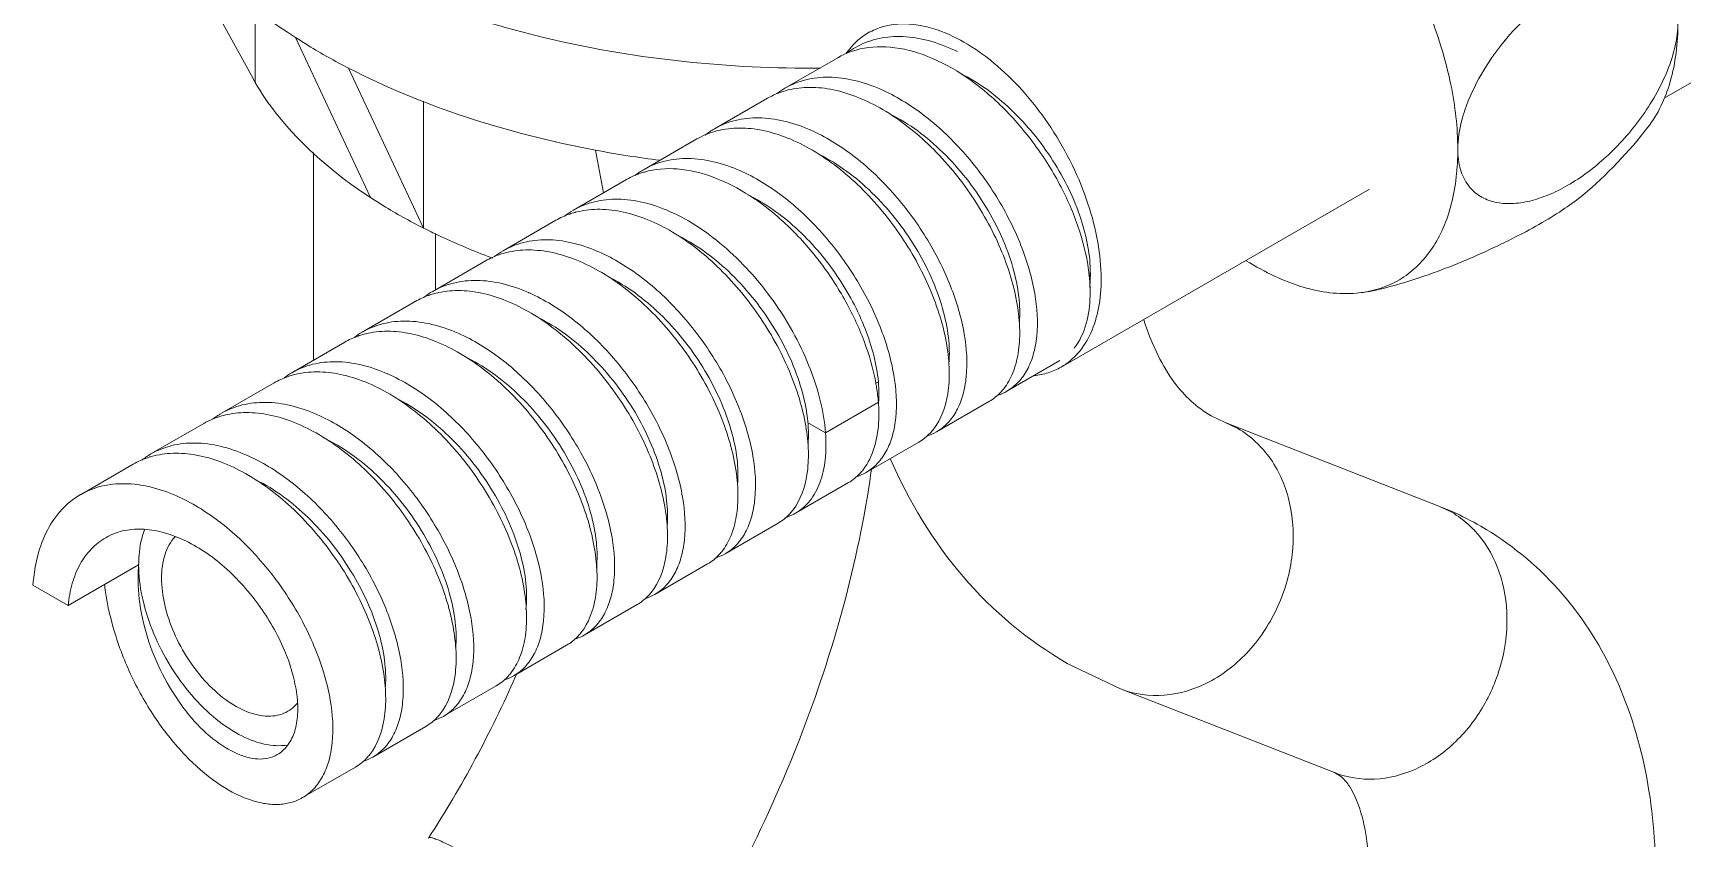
# Model space of a CAD drawing. Header units: millimetres. Extents: x 601 to 1195, y -1757 to -1337.
# Drawn here: x 1087.81 to 1120.91, y -1485.07 to -1468.89 of the extents above; entities that cross this region are included whole.
import ezdxf

# ---------------------------------------------------------------- set-up
doc = ezdxf.new("R2010")
doc.units = ezdxf.units.MM
doc.header["$LTSCALE"] = 0.1
doc.layers.get('0').update_dxf_attribs({"lineweight": 13})

msp = doc.modelspace()

# ---------------------------------------------------------------- linework, layer by layer
at = {"color": 7, "linetype": 'Continuous'}
for p, q in [((1090.214, -1466.128), (1092.193, -1469.751)), ((1126.496, -1466.774), (1120.553, -1470.205)), ((1092.269, -1469.891), (1092.269, -1468.409)), ((1094.584, -1472.2), (1093.081, -1468.988)), ((1104.142, -1469.293), (1104.274, -1469.132)), ((1103.964, -1469.39), (1102.904, -1470.003)), ((1092.193, -1469.751), (1092.269, -1469.891)), ((1094.142, -1469.599), (1095.646, -1472.812)), ((1095.646, -1472.812), (1095.646, -1470.264)), ((1102.552, -1470.206), (1101.491, -1470.818)), ((1101.137, -1471.023), (1100.076, -1471.635)), ((1103.407, -1470.84), (1103.412, -1470.842)), ((1093.443, -1471.297), (1093.443, -1475.465)), ((1099.264, -1472.104), (1099.102, -1471.248)), ((1099.723, -1471.839), (1098.662, -1472.451)), ((1114.636, -1472.033), (1108.449, -1475.605)), ((1098.307, -1472.656), (1097.247, -1473.269)), ((1095.892, -1472.921), (1095.892, -1474.05)), ((1096.895, -1473.472), (1095.834, -1474.084)), ((1109.026, -1474.006), (1109.04, -1473.709)), ((1097.753, -1474.107), (1097.759, -1474.11)), ((1114.474, -1474.11), (1114.378, -1474.121)), ((1114.474, -1474.11), (1114.482, -1474.109)), ((1114.482, -1474.109), (1114.474, -1474.11)), ((1095.479, -1474.289), (1094.419, -1474.901)), ((1094.066, -1475.105), (1093.005, -1475.718)), ((1107.361, -1476.089), (1108.422, -1475.476)), ((1092.651, -1475.922), (1091.59, -1476.534)), ((1104.779, -1475.903), (1104.722, -1475.937)), ((1104.779, -1476.311), (1103.719, -1476.924)), ((1105.948, -1476.905), (1107.008, -1476.293)), ((1091.238, -1476.738), (1090.177, -1477.35)), ((1103.719, -1476.924), (1103.358, -1476.716)), ((1111.458, -1476.583), (1111.739, -1476.717)), ((1111.739, -1476.717), (1116.031, -1478.397)), ((1111.739, -1476.717), (1111.998, -1476.841)), ((1092.095, -1477.372), (1092.1, -1477.375)), ((1104.532, -1477.722), (1105.593, -1477.11)), ((1089.822, -1477.555), (1088.761, -1478.168)), ((1103.119, -1478.538), (1104.18, -1477.926)), ((1116.031, -1478.397), (1116.29, -1478.522)), ((1101.705, -1479.355), (1102.765, -1478.742)), ((1089.93, -1479.577), (1088.516, -1480.394)), ((1100.29, -1480.171), (1101.351, -1479.559)), ((1088.516, -1480.394), (1087.809, -1479.986)), ((1098.876, -1480.988), (1099.936, -1480.376)), ((1097.461, -1481.805), (1098.522, -1481.192)), ((1108.573, -1481.557), (1109.643, -1482.071)), ((1096.048, -1482.62), (1097.109, -1482.008)), ((1097.514, -1481.779), (1097.497, -1481.819)), ((1109.643, -1482.071), (1113.934, -1483.751)), ((1094.633, -1483.438), (1095.694, -1482.825)), ((1093.219, -1484.254), (1094.28, -1483.641)), ((1113.934, -1483.751), (1113.993, -1483.779)), ((1113.994, -1483.779), (1114.085, -1483.845))]:
    msp.add_line(p, q, dxfattribs=at)
for centre, radius, start, end in [((1105.419, -1470.198), 1.565, 144.7102, 145.4465), ((1105.109, -1470.552), 1.579, 120.0005, 126.8837), ((1104.785, -1472.526), 3.622, 64.0474, 66.2466), ((1103.348, -1471.59), 1.596, 105.7978, 119.9143), ((1103.691, -1471.366), 1.574, 120.0021, 127.0086), ((1113.36, -1465.505), 8.665, 309.9321, 322.4343), ((1101.935, -1472.41), 1.6, 105.8162, 119.9371), ((1102.283, -1472.19), 1.584, 120.0118, 128.2264), ((1103.215, -1449.352), 22.279, 259.3618, 262.729), ((1100.518, -1473.218), 1.592, 107.3593, 119.963), ((1100.868, -1473.005), 1.583, 120.0261, 127.8023), ((1100.531, -1473.258), 1.634, 105.9086, 107.3793), ((1099.457, -1473.828), 1.59, 120.0153, 127.7175), ((1099.129, -1474.116), 1.677, 104.8397, 105.4633), ((1102.117, -1459.75), 14.581, 249.1421, 249.6176), ((1098.034, -1474.63), 1.573, 120.0497, 127.4763), ((1097.789, -1476.435), 3.433, 66.2908, 67.0025), ((1106.786, -1473.699), 2.247, 354.7168, 358.9077), ((1106.625, -1473.695), 2.408, 358.8858, 359.6103), ((1096.622, -1475.449), 1.576, 119.9858, 127.2337), ((1096.345, -1477.321), 3.509, 65.9928, 66.2383), ((1095.209, -1476.271), 1.581, 120.0072, 127.0967), ((1093.794, -1477.084), 1.578, 119.9965, 126.7059), ((1093.515, -1478.956), 3.511, 66.2327, 66.4029), ((1106.869, -1475.235), 0.986, 288.5827, 299.933), ((1092.033, -1478.117), 1.592, 105.8145, 119.9404), ((1092.378, -1477.898), 1.575, 120.0186, 127.8601), ((1105.454, -1476.048), 0.989, 287.6929, 299.9426), ((1090.62, -1478.94), 1.598, 108.0311, 119.9497), ((1090.973, -1478.726), 1.589, 120.0237, 128.0628), ((1090.638, -1478.993), 1.654, 105.9001, 108.0588), ((1104.041, -1476.869), 0.984, 286.8219, 299.94), ((1084.03, -1474.785), 20.81, 351.8619, 352.0386), ((1113.745, -1484.236), 6.271, 65.9883, 68.6173), ((1113.764, -1484.192), 6.223, 60.0406, 65.9892), ((1115.228, -1480.31), 2.082, 43.0542, 43.51), ((1101.211, -1478.497), 0.99, 287.101, 299.956), ((1092.735, -1479.834), 2.816, 174.6985, 175.6801), ((1099.802, -1479.323), 0.979, 288.6323, 299.9327), ((1098.385, -1480.135), 0.984, 289.572, 299.9321), ((1076.549, -1472.636), 22.872, 327.0839, 336.3287), ((1096.973, -1480.958), 0.978, 289.0733, 299.9365), ((1095.554, -1481.762), 0.991, 288.2537, 299.9341), ((1094.142, -1482.585), 0.984, 287.3413, 299.9284)]:
    msp.add_arc(centre, radius, start, end, dxfattribs=at)
for points, knots in [([(1103.615, -1469.6), (1102.702, -1469.608), (1100.894, -1469.522), (1098.27, -1469.089), (1095.84, -1468.37), (1093.697, -1467.39), (1091.92, -1466.183), (1090.574, -1464.787), (1089.851, -1463.468), (1089.569, -1462.392), (1089.522, -1461.855), (1089.522, -1461.59)], [0, 0, 0, 0, 0.154897, 0.306101, 0.449897, 0.583226, 0.704101, 0.812136, 0.909168, 0.955016, 1, 1, 1, 1]), ([(1090.214, -1466.128), (1090.367, -1466.399), (1091.13, -1467.527), (1092.2, -1468.422), (1093.081, -1468.988)], [0, 0, 0, 0, 0.229221, 1, 1, 1, 1]), ([(1114.378, -1465.989), (1114.69, -1466.377), (1115.253, -1467.203), (1115.894, -1468.532), (1116.304, -1469.884), (1116.411, -1470.795), (1116.411, -1471.229)], [0, 0, 0, 0, 0.261228, 0.522456, 0.772027, 1, 1, 1, 1]), ([(1120.831, -1468.677), (1120.831, -1468.576), (1120.814, -1468.384), (1120.732, -1468.121), (1120.599, -1467.908), (1120.424, -1467.75), (1120.217, -1467.645), (1119.987, -1467.589), (1119.741, -1467.579), (1119.385, -1467.622), (1118.919, -1467.778), (1118.366, -1468.092), (1117.824, -1468.526), (1117.494, -1468.878), (1117.337, -1469.07)], [0, 0, 0, 0, 0.065154, 0.123266, 0.175824, 0.225226, 0.27394, 0.323911, 0.376397, 0.432099, 0.554035, 0.69036, 0.839786, 1, 1, 1, 1]), ([(1104.574, -1468.894), (1104.669, -1468.839), (1104.878, -1468.752), (1105.223, -1468.7), (1105.594, -1468.726), (1105.842, -1468.791), (1105.967, -1468.834)], [0, 0, 0, 0, 0.22905, 0.467444, 0.722782, 1, 1, 1, 1]), ([(1116.411, -1471.229), (1116.411, -1471.367), (1116.44, -1471.625), (1116.599, -1471.961), (1116.85, -1472.189), (1117.16, -1472.308), (1117.503, -1472.333), (1117.869, -1472.278), (1118.248, -1472.15), (1118.781, -1471.882), (1119.433, -1471.387), (1120.002, -1470.747), (1120.39, -1470.147), (1120.627, -1469.662), (1120.787, -1469.17), (1120.831, -1468.836), (1120.831, -1468.677)], [0, 0, 0, 0, 0.05878, 0.109134, 0.154759, 0.200014, 0.24792, 0.299955, 0.356637, 0.417991, 0.55345, 0.702746, 0.780428, 0.857839, 0.932185, 1, 1, 1, 1]), ([(1120.229, -1470.788), (1120.329, -1470.657), (1120.509, -1470.361), (1120.696, -1469.856), (1120.808, -1469.286), (1120.831, -1468.885), (1120.831, -1468.677)], [0, 0, 0, 0, 0.22232, 0.46155, 0.720478, 1, 1, 1, 1]), ([(1093.081, -1468.988), (1093.165, -1469.042), (1093.511, -1469.258), (1093.868, -1469.458), (1094.142, -1469.599)], [0, 0, 0, 0, 0.244948, 1, 1, 1, 1]), ([(1104.274, -1469.132), (1104.296, -1469.108), (1104.387, -1469.018), (1104.491, -1468.941), (1104.574, -1468.894)], [0, 0, 0, 0, 0.253414, 1, 1, 1, 1]), ([(1104.319, -1469.185), (1104.45, -1469.11), (1104.741, -1468.995), (1105.223, -1468.946), (1105.736, -1469.018), (1106.074, -1469.136), (1106.244, -1469.211)], [0, 0, 0, 0, 0.226498, 0.463921, 0.720353, 1, 1, 1, 1]), ([(1105.967, -1468.834), (1106.178, -1468.907), (1106.604, -1469.115), (1107.199, -1469.557), (1107.761, -1470.126), (1108.264, -1470.795), (1108.683, -1471.533), (1109.001, -1472.305), (1109.201, -1473.074), (1109.252, -1473.586), (1109.252, -1473.831)], [0, 0, 0, 0, 0.106058, 0.224192, 0.35207, 0.486148, 0.622219, 0.755876, 0.88295, 1, 1, 1, 1]), ([(1117.337, -1469.07), (1117.17, -1469.276), (1116.866, -1469.712), (1116.638, -1470.194), (1116.554, -1470.444)], [0, 0, 0, 0, 0.500875, 1, 1, 1, 1]), ([(1103.964, -1469.39), (1104.05, -1469.341), (1104.172, -1469.285), (1104.298, -1469.245), (1104.331, -1469.236)], [0, 0, 0, 0, 0.747648, 1, 1, 1, 1]), ([(1104.331, -1469.236), (1104.551, -1469.174), (1105.051, -1469.141), (1105.811, -1469.345), (1106.575, -1469.767), (1107.17, -1470.267), (1107.614, -1470.744), (1108.029, -1471.267), (1108.463, -1471.965), (1108.833, -1472.833), (1108.973, -1473.427), (1109.007, -1473.714)], [0, 0, 0, 0, 0.096857, 0.205777, 0.328444, 0.462525, 0.532425, 0.603201, 0.743955, 0.878232, 1, 1, 1, 1]), ([(1094.142, -1469.599), (1094.89, -1469.986), (1096.514, -1470.652), (1098.213, -1471.081), (1099.102, -1471.248)], [0, 0, 0, 0, 0.482077, 1, 1, 1, 1]), ([(1102.903, -1470.003), (1103.034, -1469.927), (1103.324, -1469.812), (1103.804, -1469.763), (1104.316, -1469.833), (1104.653, -1469.95), (1104.823, -1470.024)], [0, 0, 0, 0, 0.226648, 0.464113, 0.720536, 1, 1, 1, 1]), ([(1106.422, -1469.703), (1106.793, -1469.887), (1107.497, -1470.41), (1108.317, -1471.42), (1108.796, -1472.392), (1108.998, -1473.168), (1109.034, -1473.537), (1109.033, -1473.711)], [0, 0, 0, 0, 0.249882, 0.518788, 0.777926, 0.895053, 1, 1, 1, 1]), ([(1092.269, -1469.891), (1092.397, -1470.109), (1093.021, -1471.013), (1093.878, -1471.738), (1094.584, -1472.2)], [0, 0, 0, 0, 0.230093, 1, 1, 1, 1]), ([(1102.913, -1470.053), (1103.054, -1470.013), (1103.358, -1469.969), (1103.833, -1470.011), (1104.327, -1470.154), (1105.012, -1470.482), (1105.828, -1471.111), (1106.646, -1472.082), (1107.256, -1473.179), (1107.556, -1474.132), (1107.629, -1474.847), (1107.603, -1475.312), (1107.499, -1475.715), (1107.372, -1475.945), (1107.297, -1476.041)], [0, 0, 0, 0, 0.050638, 0.104862, 0.163641, 0.227188, 0.36651, 0.515581, 0.663199, 0.797754, 0.857289, 0.910691, 0.957965, 1, 1, 1, 1]), ([(1104.823, -1470.024), (1105.127, -1470.158), (1105.726, -1470.526), (1106.372, -1471.136), (1106.839, -1471.71), (1107.154, -1472.175), (1107.425, -1472.659), (1107.713, -1473.299), (1107.943, -1474.072), (1107.996, -1474.826), (1107.904, -1475.343), (1107.781, -1475.66), (1107.601, -1475.916), (1107.444, -1476.041), (1107.361, -1476.089)], [0, 0, 0, 0, 0.133454, 0.279151, 0.354444, 0.429894, 0.504366, 0.576754, 0.711032, 0.82628, 0.876003, 0.920727, 0.961482, 1, 1, 1, 1]), ([(1116.554, -1470.444), (1116.531, -1470.511), (1116.454, -1470.766), (1116.411, -1471.033), (1116.411, -1471.229)], [0, 0, 0, 0, 0.264983, 1, 1, 1, 1]), ([(1101.491, -1470.818), (1101.621, -1470.743), (1101.911, -1470.628), (1102.39, -1470.579), (1102.9, -1470.649), (1103.237, -1470.766), (1103.407, -1470.84)], [0, 0, 0, 0, 0.226659, 0.464172, 0.720574, 1, 1, 1, 1]), ([(1101.499, -1470.87), (1101.64, -1470.83), (1101.944, -1470.786), (1102.418, -1470.827), (1102.911, -1470.97), (1103.597, -1471.298), (1104.412, -1471.926), (1105.23, -1472.895), (1105.84, -1473.992), (1106.141, -1474.944), (1106.215, -1475.66), (1106.184, -1476.242), (1106.044, -1476.652), (1105.885, -1476.854)], [0, 0, 0, 0, 0.050658, 0.104907, 0.163701, 0.227276, 0.366634, 0.515752, 0.663456, 0.798141, 0.857768, 0.911246, 1, 1, 1, 1]), ([(1105.012, -1470.521), (1105.402, -1470.715), (1106.135, -1471.271), (1106.972, -1472.339), (1107.441, -1473.36), (1107.612, -1474.16), (1107.625, -1474.535), (1107.61, -1474.708)], [0, 0, 0, 0, 0.2533, 0.525286, 0.783879, 0.8987, 1, 1, 1, 1]), ([(1103.412, -1470.842), (1103.716, -1470.975), (1104.314, -1471.345), (1105.096, -1472.084), (1105.757, -1472.975), (1106.246, -1473.938), (1106.529, -1474.889), (1106.581, -1475.643), (1106.49, -1476.16), (1106.366, -1476.476), (1106.188, -1476.732), (1106.031, -1476.857), (1105.948, -1476.905)], [0, 0, 0, 0, 0.133538, 0.279281, 0.429914, 0.576664, 0.710958, 0.82622, 0.875966, 0.920697, 0.961472, 1, 1, 1, 1]), ([(1100.076, -1471.635), (1100.206, -1471.56), (1100.497, -1471.444), (1100.978, -1471.396), (1101.49, -1471.466), (1101.828, -1471.584), (1101.998, -1471.659)], [0, 0, 0, 0, 0.226567, 0.464027, 0.720466, 1, 1, 1, 1]), ([(1103.589, -1471.334), (1103.981, -1471.527), (1104.718, -1472.084), (1105.56, -1473.157), (1106.03, -1474.182), (1106.199, -1474.986), (1106.211, -1475.361), (1106.195, -1475.535)], [0, 0, 0, 0, 0.253311, 0.52549, 0.784164, 0.898893, 1, 1, 1, 1]), ([(1116.411, -1471.229), (1116.411, -1471.6), (1116.357, -1472.143), (1116.136, -1472.803), (1115.913, -1473.219), (1115.631, -1473.566), (1115.293, -1473.836), (1114.905, -1474.024), (1114.625, -1474.09), (1114.482, -1474.109)], [0, 0, 0, 0, 0.292871, 0.424457, 0.547167, 0.662993, 0.774779, 0.885935, 1, 1, 1, 1]), ([(1100.083, -1471.687), (1100.295, -1471.626), (1100.773, -1471.59), (1101.503, -1471.771), (1102.241, -1472.157), (1102.947, -1472.721), (1103.583, -1473.424), (1104.113, -1474.22), (1104.508, -1475.056), (1104.675, -1475.634), (1104.727, -1475.917)], [0, 0, 0, 0, 0.0964, 0.204233, 0.325302, 0.457777, 0.597331, 0.738276, 0.874441, 1, 1, 1, 1]), ([(1101.998, -1471.659), (1102.303, -1471.792), (1102.901, -1472.162), (1103.546, -1472.772), (1104.012, -1473.346), (1104.328, -1473.811), (1104.598, -1474.295), (1104.885, -1474.934), (1105.115, -1475.707), (1105.167, -1476.461), (1105.075, -1476.977), (1104.952, -1477.294), (1104.772, -1477.549), (1104.615, -1477.674), (1104.532, -1477.722)], [0, 0, 0, 0, 0.133528, 0.279264, 0.354565, 0.430018, 0.50449, 0.576865, 0.711106, 0.826321, 0.876017, 0.920739, 0.961479, 1, 1, 1, 1]), ([(1094.584, -1472.2), (1094.668, -1472.255), (1095.013, -1472.474), (1095.37, -1472.672), (1095.646, -1472.812)], [0, 0, 0, 0, 0.244037, 1, 1, 1, 1]), ([(1098.662, -1472.451), (1098.793, -1472.376), (1099.084, -1472.26), (1099.566, -1472.213), (1100.08, -1472.284), (1100.418, -1472.402), (1100.588, -1472.477)], [0, 0, 0, 0, 0.226478, 0.463928, 0.72036, 1, 1, 1, 1]), ([(1098.7, -1472.495), (1098.841, -1472.458), (1099.144, -1472.418), (1099.617, -1472.466), (1100.107, -1472.613), (1100.787, -1472.943), (1101.595, -1473.571), (1102.406, -1474.535), (1102.921, -1475.462), (1103.2, -1476.225), (1103.332, -1476.77), (1103.386, -1477.282), (1103.358, -1477.862), (1103.221, -1478.272), (1103.066, -1478.475)], [0, 0, 0, 0, 0.05074, 0.105129, 0.164039, 0.227692, 0.367004, 0.515855, 0.663225, 0.732827, 0.797924, 0.85752, 0.911051, 1, 1, 1, 1]), ([(1102.162, -1472.144), (1102.511, -1472.314), (1103.177, -1472.794), (1103.974, -1473.727), (1104.543, -1474.784), (1104.747, -1475.542), (1104.779, -1475.903)], [0, 0, 0, 0, 0.245657, 0.510834, 0.770736, 1, 1, 1, 1]), ([(1118.922, -1472.15), (1118.808, -1472.245), (1118.542, -1472.438), (1118.089, -1472.717), (1117.558, -1473.004), (1116.965, -1473.29), (1116.331, -1473.562), (1115.683, -1473.804), (1115.15, -1473.969), (1114.752, -1474.065), (1114.568, -1474.098), (1114.482, -1474.109)], [0, 0, 0, 0, 0.091434, 0.201282, 0.325891, 0.461703, 0.604626, 0.748944, 0.885462, 0.946523, 1, 1, 1, 1]), ([(1098.307, -1472.656), (1098.395, -1472.606), (1098.52, -1472.549), (1098.649, -1472.509), (1098.682, -1472.5)], [0, 0, 0, 0, 0.74752, 1, 1, 1, 1]), ([(1100.588, -1472.477), (1101.004, -1472.66), (1101.804, -1473.21), (1102.761, -1474.309), (1103.445, -1475.575), (1103.685, -1476.489), (1103.719, -1476.924)], [0, 0, 0, 0, 0.241405, 0.506237, 0.768255, 1, 1, 1, 1]), ([(1095.646, -1472.812), (1095.748, -1472.863), (1096.166, -1473.068), (1096.596, -1473.25), (1096.925, -1473.376)], [0, 0, 0, 0, 0.244407, 1, 1, 1, 1]), ([(1097.246, -1473.269), (1097.374, -1473.195), (1097.659, -1473.081), (1098.13, -1473.029), (1098.632, -1473.093), (1098.964, -1473.204), (1099.131, -1473.275)], [0, 0, 0, 0, 0.227216, 0.464939, 0.721183, 1, 1, 1, 1]), ([(1100.773, -1472.972), (1101.161, -1473.166), (1101.893, -1473.721), (1102.729, -1474.787), (1103.197, -1475.806), (1103.369, -1476.605), (1103.383, -1476.979), (1103.368, -1477.152)], [0, 0, 0, 0, 0.253273, 0.525161, 0.783727, 0.898599, 1, 1, 1, 1]), ([(1096.895, -1473.472), (1096.982, -1473.422), (1097.105, -1473.366), (1097.233, -1473.326), (1097.265, -1473.317)], [0, 0, 0, 0, 0.747559, 1, 1, 1, 1]), ([(1097.265, -1473.317), (1097.406, -1473.278), (1097.711, -1473.235), (1098.187, -1473.279), (1098.681, -1473.424), (1099.367, -1473.755), (1100.182, -1474.387), (1100.998, -1475.361), (1101.606, -1476.459), (1101.902, -1477.412), (1101.973, -1478.126), (1101.944, -1478.59), (1101.839, -1478.991), (1101.71, -1479.219), (1101.634, -1479.314)], [0, 0, 0, 0, 0.050713, 0.105053, 0.163955, 0.227639, 0.367173, 0.516342, 0.663916, 0.79828, 0.857694, 0.910935, 0.958081, 1, 1, 1, 1]), ([(1099.17, -1473.292), (1099.474, -1473.425), (1100.073, -1473.795), (1100.854, -1474.534), (1101.407, -1475.28), (1101.77, -1475.927), (1102.056, -1476.566), (1102.286, -1477.339), (1102.339, -1478.093), (1102.247, -1478.609), (1102.124, -1478.926), (1101.945, -1479.181), (1101.788, -1479.307), (1101.705, -1479.355)], [0, 0, 0, 0, 0.133542, 0.279284, 0.429893, 0.504373, 0.57675, 0.711021, 0.826266, 0.875982, 0.920715, 0.961476, 1, 1, 1, 1]), ([(1109.007, -1473.714), (1109.025, -1473.866), (1109.056, -1474.381), (1108.937, -1474.939), (1108.709, -1475.227)], [0, 0, 0, 0, 0.29467, 1, 1, 1, 1]), ([(1114.378, -1474.121), (1114.022, -1474.153), (1113.449, -1474.072), (1112.722, -1473.789), (1112.351, -1473.585), (1112.166, -1473.468)], [0, 0, 0, 0, 0.459269, 0.719243, 1, 1, 1, 1]), ([(1095.834, -1474.084), (1095.964, -1474.009), (1096.255, -1473.894), (1096.734, -1473.845), (1097.246, -1473.916), (1097.583, -1474.033), (1097.753, -1474.107)], [0, 0, 0, 0, 0.22662, 0.464095, 0.720533, 1, 1, 1, 1]), ([(1095.85, -1474.134), (1095.991, -1474.094), (1096.296, -1474.052), (1096.771, -1474.095), (1097.265, -1474.24), (1097.951, -1474.571), (1098.766, -1475.203), (1099.583, -1476.176), (1100.191, -1477.274), (1100.488, -1478.227), (1100.558, -1478.942), (1100.525, -1479.522), (1100.38, -1479.931), (1100.22, -1480.13)], [0, 0, 0, 0, 0.05074, 0.105106, 0.16403, 0.227749, 0.367362, 0.51663, 0.664315, 0.798803, 0.858267, 0.911571, 1, 1, 1, 1]), ([(1097.773, -1474.116), (1098.077, -1474.251), (1098.673, -1474.623), (1099.315, -1475.234), (1099.779, -1475.808), (1100.092, -1476.272), (1100.361, -1476.755), (1100.646, -1477.393), (1100.873, -1478.163), (1100.924, -1478.914), (1100.832, -1479.429), (1100.709, -1479.744), (1100.529, -1479.998), (1100.373, -1480.124), (1100.29, -1480.172)], [0, 0, 0, 0, 0.133806, 0.279675, 0.354995, 0.430432, 0.50486, 0.577189, 0.71129, 0.826374, 0.876053, 0.92074, 0.96148, 1, 1, 1, 1]), ([(1099.414, -1473.817), (1099.796, -1474.017), (1100.513, -1474.574), (1101.331, -1475.633), (1101.788, -1476.64), (1101.955, -1477.427), (1101.968, -1477.796), (1101.954, -1477.967)], [0, 0, 0, 0, 0.254488, 0.526277, 0.784141, 0.898721, 1, 1, 1, 1]), ([(1109.252, -1473.831), (1109.252, -1474.028), (1109.222, -1474.401), (1109.071, -1474.914), (1108.816, -1475.33), (1108.577, -1475.531), (1108.449, -1475.605)], [0, 0, 0, 0, 0.289806, 0.549045, 0.782227, 1, 1, 1, 1]), ([(1095.479, -1474.289), (1095.566, -1474.239), (1095.689, -1474.183), (1095.817, -1474.143), (1095.85, -1474.134)], [0, 0, 0, 0, 0.747607, 1, 1, 1, 1]), ([(1094.419, -1474.901), (1094.549, -1474.826), (1094.84, -1474.71), (1095.322, -1474.662), (1095.835, -1474.733), (1096.174, -1474.851), (1096.344, -1474.926)], [0, 0, 0, 0, 0.226534, 0.463973, 0.720406, 1, 1, 1, 1]), ([(1098.016, -1474.642), (1098.397, -1474.844), (1099.112, -1475.404), (1099.926, -1476.465), (1100.379, -1477.472), (1100.543, -1478.258), (1100.554, -1478.625), (1100.539, -1478.795)], [0, 0, 0, 0, 0.255093, 0.527074, 0.784682, 0.899012, 1, 1, 1, 1]), ([(1110.109, -1474.653), (1110.186, -1474.9), (1110.358, -1475.341), (1110.764, -1476.033), (1111.171, -1476.419), (1111.458, -1476.582)], [0, 0, 0, 0, 0.322976, 0.587726, 1, 1, 1, 1]), ([(1094.066, -1475.105), (1094.151, -1475.056), (1094.273, -1475), (1094.399, -1474.961), (1094.431, -1474.952)], [0, 0, 0, 0, 0.747641, 1, 1, 1, 1]), ([(1094.431, -1474.952), (1094.572, -1474.912), (1094.877, -1474.868), (1095.352, -1474.911), (1095.846, -1475.055), (1096.532, -1475.384), (1097.348, -1476.015), (1098.166, -1476.988), (1098.775, -1478.086), (1099.072, -1479.039), (1099.144, -1479.755), (1099.111, -1480.336), (1098.967, -1480.745), (1098.807, -1480.945)], [0, 0, 0, 0, 0.05071, 0.105035, 0.16391, 0.227585, 0.367131, 0.516379, 0.664094, 0.798648, 0.858167, 0.911503, 1, 1, 1, 1]), ([(1096.344, -1474.926), (1096.648, -1475.06), (1097.246, -1475.429), (1097.891, -1476.04), (1098.357, -1476.613), (1098.672, -1477.078), (1098.942, -1477.562), (1099.229, -1478.201), (1099.458, -1478.974), (1099.51, -1479.727), (1099.418, -1480.243), (1099.295, -1480.559), (1099.116, -1480.815), (1098.959, -1480.94), (1098.876, -1480.988)], [0, 0, 0, 0, 0.133558, 0.27931, 0.354615, 0.430063, 0.504524, 0.576894, 0.711123, 0.826321, 0.876022, 0.920733, 0.961483, 1, 1, 1, 1]), ([(1096.53, -1475.422), (1096.924, -1475.618), (1097.663, -1476.182), (1098.503, -1477.262), (1098.969, -1478.294), (1099.132, -1479.099), (1099.14, -1479.474), (1099.121, -1479.646)], [0, 0, 0, 0, 0.254173, 0.526877, 0.78529, 0.89955, 1, 1, 1, 1]), ([(1092.651, -1475.922), (1092.736, -1475.873), (1092.857, -1475.817), (1092.983, -1475.778), (1093.015, -1475.769)], [0, 0, 0, 0, 0.747663, 1, 1, 1, 1]), ([(1093.005, -1475.717), (1093.135, -1475.643), (1093.425, -1475.527), (1093.904, -1475.478), (1094.414, -1475.548), (1094.751, -1475.664), (1094.921, -1475.738)], [0, 0, 0, 0, 0.226684, 0.464188, 0.720588, 1, 1, 1, 1]), ([(1093.015, -1475.769), (1093.156, -1475.729), (1093.46, -1475.685), (1093.936, -1475.727), (1094.429, -1475.87), (1095.115, -1476.199), (1095.931, -1476.829), (1096.749, -1477.8), (1097.358, -1478.898), (1097.657, -1479.851), (1097.73, -1480.566), (1097.703, -1481.031), (1097.599, -1481.433), (1097.471, -1481.663), (1097.396, -1481.758)], [0, 0, 0, 0, 0.050647, 0.104902, 0.1637, 0.227286, 0.366656, 0.515751, 0.663367, 0.797884, 0.857386, 0.910755, 0.95799, 1, 1, 1, 1]), ([(1094.93, -1475.743), (1095.235, -1475.877), (1095.833, -1476.246), (1096.478, -1476.857), (1096.943, -1477.431), (1097.258, -1477.896), (1097.528, -1478.379), (1097.815, -1479.018), (1098.044, -1479.791), (1098.096, -1480.544), (1098.004, -1481.06), (1097.881, -1481.376), (1097.701, -1481.632), (1097.544, -1481.757), (1097.461, -1481.805)], [0, 0, 0, 0, 0.133575, 0.27934, 0.354646, 0.430099, 0.504556, 0.576927, 0.71114, 0.826329, 0.876027, 0.920738, 0.961479, 1, 1, 1, 1]), ([(1108.449, -1475.605), (1108.368, -1475.652), (1108.19, -1475.73), (1108.001, -1475.768), (1107.904, -1475.778)], [0, 0, 0, 0, 0.492442, 1, 1, 1, 1]), ([(1104.727, -1475.917), (1104.733, -1475.95), (1104.756, -1476.081), (1104.772, -1476.213), (1104.779, -1476.311)], [0, 0, 0, 0, 0.256772, 1, 1, 1, 1]), ([(1104.779, -1475.903), (1104.782, -1475.939), (1104.792, -1476.076), (1104.792, -1476.213), (1104.784, -1476.314)], [0, 0, 0, 0, 0.260323, 1, 1, 1, 1]), ([(1107.297, -1476.041), (1107.276, -1476.066), (1107.193, -1476.164), (1107.091, -1476.245), (1107.008, -1476.293)], [0, 0, 0, 0, 0.256254, 1, 1, 1, 1]), ([(1091.59, -1476.534), (1091.72, -1476.459), (1092.01, -1476.344), (1092.49, -1476.295), (1093.001, -1476.365), (1093.339, -1476.482), (1093.508, -1476.556)], [0, 0, 0, 0, 0.226654, 0.464122, 0.720547, 1, 1, 1, 1]), ([(1095.077, -1476.219), (1095.477, -1476.412), (1096.229, -1476.977), (1097.083, -1478.067), (1097.556, -1479.111), (1097.72, -1479.926), (1097.725, -1480.305), (1097.705, -1480.479)], [0, 0, 0, 0, 0.253605, 0.52665, 0.785519, 0.899778, 1, 1, 1, 1]), ([(1104.779, -1476.311), (1104.79, -1476.447), (1104.799, -1476.912), (1104.677, -1477.405), (1104.474, -1477.667)], [0, 0, 0, 0, 0.290959, 1, 1, 1, 1]), ([(1091.599, -1476.586), (1091.74, -1476.545), (1092.044, -1476.501), (1092.519, -1476.543), (1093.012, -1476.686), (1093.697, -1477.013), (1094.513, -1477.642), (1095.332, -1478.612), (1095.942, -1479.709), (1096.242, -1480.661), (1096.315, -1481.377), (1096.284, -1481.96), (1096.143, -1482.37), (1095.984, -1482.571)], [0, 0, 0, 0, 0.050666, 0.104913, 0.163722, 0.227299, 0.366691, 0.515846, 0.663563, 0.798237, 0.857844, 0.911299, 1, 1, 1, 1]), ([(1093.508, -1476.556), (1093.813, -1476.689), (1094.412, -1477.058), (1095.195, -1477.797), (1095.856, -1478.687), (1096.346, -1479.651), (1096.629, -1480.603), (1096.682, -1481.357), (1096.591, -1481.874), (1096.467, -1482.191), (1096.288, -1482.447), (1096.131, -1482.573), (1096.048, -1482.621)], [0, 0, 0, 0, 0.133477, 0.27919, 0.429817, 0.576584, 0.710911, 0.826202, 0.875958, 0.920694, 0.961474, 1, 1, 1, 1]), ([(1093.626, -1477.018), (1094.026, -1477.205), (1094.781, -1477.76), (1095.644, -1478.842), (1096.127, -1479.884), (1096.3, -1480.701), (1096.312, -1481.083), (1096.295, -1481.259)], [0, 0, 0, 0, 0.251999, 0.524399, 0.783885, 0.898879, 1, 1, 1, 1]), ([(1103.719, -1476.924), (1103.732, -1477.104), (1103.732, -1477.445), (1103.632, -1477.915), (1103.432, -1478.295), (1103.229, -1478.475), (1103.119, -1478.538)], [0, 0, 0, 0, 0.29985, 0.561844, 0.790888, 1, 1, 1, 1]), ([(1105.885, -1476.854), (1105.865, -1476.88), (1105.78, -1476.979), (1105.677, -1477.062), (1105.593, -1477.11)], [0, 0, 0, 0, 0.256295, 1, 1, 1, 1]), ([(1111.998, -1476.841), (1112.257, -1476.991), (1112.724, -1477.436), (1113.099, -1478.35), (1113.14, -1479.392), (1112.851, -1480.428), (1112.271, -1481.327), (1111.471, -1481.97), (1110.545, -1482.264), (1109.917, -1482.178), (1109.643, -1482.071)], [0, 0, 0, 0, 0.114001, 0.23631, 0.367682, 0.504208, 0.639685, 0.768357, 0.887624, 1, 1, 1, 1]), ([(1090.177, -1477.35), (1090.307, -1477.275), (1090.597, -1477.16), (1091.077, -1477.111), (1091.588, -1477.181), (1091.925, -1477.298), (1092.095, -1477.372)], [0, 0, 0, 0, 0.226619, 0.464127, 0.720527, 1, 1, 1, 1]), ([(1090.185, -1477.402), (1090.326, -1477.362), (1090.629, -1477.318), (1091.104, -1477.359), (1091.597, -1477.502), (1092.282, -1477.829), (1093.097, -1478.457), (1093.916, -1479.426), (1094.526, -1480.522), (1094.827, -1481.474), (1094.901, -1482.19), (1094.871, -1482.772), (1094.73, -1483.183), (1094.572, -1483.385)], [0, 0, 0, 0, 0.050646, 0.104893, 0.163667, 0.227235, 0.366568, 0.515671, 0.663373, 0.798078, 0.857716, 0.911215, 1, 1, 1, 1]), ([(1092.1, -1477.375), (1092.405, -1477.509), (1093.003, -1477.878), (1093.648, -1478.489), (1094.114, -1479.062), (1094.429, -1479.527), (1094.699, -1480.011), (1094.986, -1480.65), (1095.216, -1481.423), (1095.268, -1482.177), (1095.176, -1482.693), (1095.052, -1483.009), (1094.873, -1483.264), (1094.716, -1483.39), (1094.633, -1483.438)], [0, 0, 0, 0, 0.133553, 0.279296, 0.354604, 0.430049, 0.504515, 0.57689, 0.711122, 0.826322, 0.876024, 0.920737, 0.961479, 1, 1, 1, 1]), ([(1104.631, -1477.73), (1104.371, -1479.547), (1103.355, -1483.205), (1101.623, -1486.572), (1100.578, -1488.188)], [0, 0, 0, 0, 0.488192, 1, 1, 1, 1]), ([(1104.474, -1477.667), (1104.453, -1477.693), (1104.368, -1477.793), (1104.264, -1477.877), (1104.18, -1477.926)], [0, 0, 0, 0, 0.256498, 1, 1, 1, 1]), ([(1105.018, -1477.443), (1105.386, -1478.294), (1106.348, -1479.894), (1107.786, -1481.103), (1108.573, -1481.557)], [0, 0, 0, 0, 0.504881, 1, 1, 1, 1]), ([(1088.761, -1478.167), (1088.892, -1478.092), (1089.183, -1477.976), (1089.665, -1477.928), (1090.179, -1477.999), (1090.518, -1478.117), (1090.688, -1478.192)], [0, 0, 0, 0, 0.226539, 0.463948, 0.720435, 1, 1, 1, 1]), ([(1092.285, -1477.87), (1092.671, -1478.062), (1093.398, -1478.612), (1094.232, -1479.668), (1094.702, -1480.679), (1094.88, -1481.475), (1094.897, -1481.848), (1094.885, -1482.022)], [0, 0, 0, 0, 0.252642, 0.524004, 0.782694, 0.897977, 1, 1, 1, 1]), ([(1087.809, -1479.986), (1087.823, -1479.786), (1087.881, -1479.405), (1088.072, -1478.883), (1088.364, -1478.457), (1088.623, -1478.247), (1088.761, -1478.167)], [0, 0, 0, 0, 0.281753, 0.538967, 0.775506, 1, 1, 1, 1]), ([(1090.688, -1478.192), (1090.992, -1478.326), (1091.59, -1478.696), (1092.235, -1479.306), (1092.7, -1479.88), (1093.015, -1480.345), (1093.285, -1480.828), (1093.572, -1481.467), (1093.801, -1482.24), (1093.854, -1482.993), (1093.761, -1483.509), (1093.638, -1483.825), (1093.459, -1484.081), (1093.302, -1484.206), (1093.219, -1484.254)], [0, 0, 0, 0, 0.133576, 0.279335, 0.354629, 0.430074, 0.504535, 0.576892, 0.711113, 0.826315, 0.876013, 0.920732, 0.961481, 1, 1, 1, 1]), ([(1103.066, -1478.475), (1103.045, -1478.503), (1102.959, -1478.606), (1102.852, -1478.692), (1102.765, -1478.742)], [0, 0, 0, 0, 0.256775, 1, 1, 1, 1]), ([(1103.119, -1478.538), (1103.069, -1478.567), (1102.997, -1478.601), (1102.922, -1478.625), (1102.903, -1478.63)], [0, 0, 0, 0, 0.747566, 1, 1, 1, 1]), ([(1116.29, -1478.522), (1116.413, -1478.593), (1116.568, -1478.708), (1116.705, -1478.842), (1116.738, -1478.877)], [0, 0, 0, 0, 0.746672, 1, 1, 1, 1]), ([(1088.518, -1480.395), (1088.531, -1480.245), (1088.58, -1479.959), (1088.734, -1479.568), (1088.964, -1479.251), (1089.163, -1479.093), (1089.268, -1479.032)], [0, 0, 0, 0, 0.279693, 0.536251, 0.773466, 1, 1, 1, 1]), ([(1089.268, -1479.032), (1089.374, -1478.972), (1089.609, -1478.878), (1089.999, -1478.844), (1090.413, -1478.91), (1090.837, -1479.066), (1091.26, -1479.304), (1091.665, -1479.619), (1092.041, -1479.996), (1092.484, -1480.552), (1092.827, -1481.162), (1093.037, -1481.788), (1093.121, -1482.22), (1093.133, -1482.612), (1093.069, -1482.949), (1092.931, -1483.218), (1092.79, -1483.345), (1092.714, -1483.389)], [0, 0, 0, 0, 0.052474, 0.107583, 0.16718, 0.23192, 0.301732, 0.375912, 0.452952, 0.531039, 0.682361, 0.751964, 0.815463, 0.871692, 0.920145, 0.962015, 1, 1, 1, 1]), ([(1089.93, -1479.577), (1089.93, -1479.512), (1089.939, -1479.27), (1089.987, -1479.028), (1090.053, -1478.863)], [0, 0, 0, 0, 0.269372, 1, 1, 1, 1]), ([(1090.66, -1479.013), (1090.567, -1479.111), (1090.424, -1479.383), (1090.39, -1479.682), (1090.39, -1479.843)], [0, 0, 0, 0, 0.457182, 1, 1, 1, 1]), ([(1116.749, -1478.889), (1116.945, -1479.098), (1117.262, -1479.62), (1117.444, -1480.535), (1117.343, -1481.505), (1116.973, -1482.423), (1116.374, -1483.19), (1115.608, -1483.718), (1114.755, -1483.939), (1114.187, -1483.85), (1113.935, -1483.751)], [0, 0, 0, 0, 0.117724, 0.244041, 0.377279, 0.513003, 0.64587, 0.771585, 0.888737, 1, 1, 1, 1]), ([(1116.872, -1478.801), (1117.451, -1479.135), (1118.509, -1480.002), (1119.626, -1481.731), (1120.26, -1483.736), (1120.384, -1485.151), (1120.384, -1485.871)], [0, 0, 0, 0, 0.242841, 0.487555, 0.7382, 1, 1, 1, 1]), ([(1101.634, -1479.314), (1101.614, -1479.339), (1101.531, -1479.433), (1101.432, -1479.513), (1101.351, -1479.559)], [0, 0, 0, 0, 0.255957, 1, 1, 1, 1]), ([(1092.714, -1483.389), (1092.658, -1483.422), (1092.53, -1483.471), (1092.317, -1483.486), (1092.088, -1483.444), (1091.75, -1483.314), (1091.317, -1483.017), (1090.846, -1482.506), (1090.433, -1481.863), (1090.116, -1481.137), (1089.934, -1480.378), (1089.909, -1479.866), (1089.927, -1479.622)], [0, 0, 0, 0, 0.036847, 0.076066, 0.119479, 0.167949, 0.280707, 0.413522, 0.559947, 0.711868, 0.860912, 1, 1, 1, 1]), ([(1092.922, -1483.197), (1092.767, -1483.222), (1092.419, -1483.199), (1091.906, -1482.989), (1091.395, -1482.626), (1090.918, -1482.133), (1090.507, -1481.543), (1090.188, -1480.896), (1089.984, -1480.235), (1089.93, -1479.79), (1089.93, -1479.577)], [0, 0, 0, 0, 0.091728, 0.198401, 0.320754, 0.455602, 0.597458, 0.739743, 0.875815, 1, 1, 1, 1]), ([(1093.219, -1484.254), (1093.146, -1484.296), (1092.984, -1484.363), (1092.716, -1484.4), (1092.427, -1484.376), (1092.002, -1484.258), (1091.45, -1483.951), (1090.827, -1483.399), (1090.253, -1482.678), (1089.771, -1481.835), (1089.418, -1480.921), (1089.281, -1480.284), (1089.244, -1479.968)], [0, 0, 0, 0, 0.038799, 0.079373, 0.123172, 0.171165, 0.281115, 0.409325, 0.551746, 0.702264, 0.853936, 1, 1, 1, 1]), ([(1090.39, -1479.843), (1090.39, -1480.022), (1090.44, -1480.4), (1090.627, -1480.954), (1090.916, -1481.488), (1091.283, -1481.957), (1091.699, -1482.325), (1092.131, -1482.563), (1092.499, -1482.634), (1092.759, -1482.596), (1092.873, -1482.549), (1092.925, -1482.519)], [0, 0, 0, 0, 0.128743, 0.270393, 0.41761, 0.562021, 0.695749, 0.813065, 0.912472, 0.957121, 1, 1, 1, 1]), ([(1100.22, -1480.13), (1100.2, -1480.155), (1100.117, -1480.25), (1100.017, -1480.329), (1099.936, -1480.376)], [0, 0, 0, 0, 0.25596, 1, 1, 1, 1]), ([(1098.807, -1480.945), (1098.787, -1480.97), (1098.704, -1481.065), (1098.603, -1481.145), (1098.522, -1481.192)], [0, 0, 0, 0, 0.256012, 1, 1, 1, 1]), ([(1097.396, -1481.758), (1097.375, -1481.784), (1097.292, -1481.88), (1097.191, -1481.961), (1097.109, -1482.008)], [0, 0, 0, 0, 0.256191, 1, 1, 1, 1]), ([(1092.925, -1482.519), (1092.943, -1482.508), (1093.015, -1482.462), (1093.079, -1482.402), (1093.12, -1482.353)], [0, 0, 0, 0, 0.247153, 1, 1, 1, 1]), ([(1095.984, -1482.571), (1095.964, -1482.597), (1095.879, -1482.695), (1095.777, -1482.777), (1095.694, -1482.825)], [0, 0, 0, 0, 0.256253, 1, 1, 1, 1]), ([(1094.572, -1483.385), (1094.552, -1483.411), (1094.467, -1483.51), (1094.364, -1483.593), (1094.28, -1483.641)], [0, 0, 0, 0, 0.256356, 1, 1, 1, 1]), ([(1114.085, -1483.845), (1114.143, -1483.896), (1114.279, -1484.072), (1114.457, -1484.469), (1114.603, -1485.092), (1114.634, -1485.589), (1114.634, -1485.871)], [0, 0, 0, 0, 0.109237, 0.305893, 0.605277, 1, 1, 1, 1]), ([(1096.857, -1485.583), (1096.71, -1485.498), (1096.451, -1485.352), (1096.144, -1485.193), (1095.954, -1485.107), (1095.855, -1485.071), (1095.794, -1485.054), (1095.755, -1485.056), (1095.749, -1485.065)], [0, 0, 0, 0, 0.411195, 0.723802, 0.837617, 0.921257, 0.974269, 1, 1, 1, 1])]:
    msp.add_open_spline(points, degree=3, knots=knots, dxfattribs=at)

doc.saveas('drawing.dxf')
